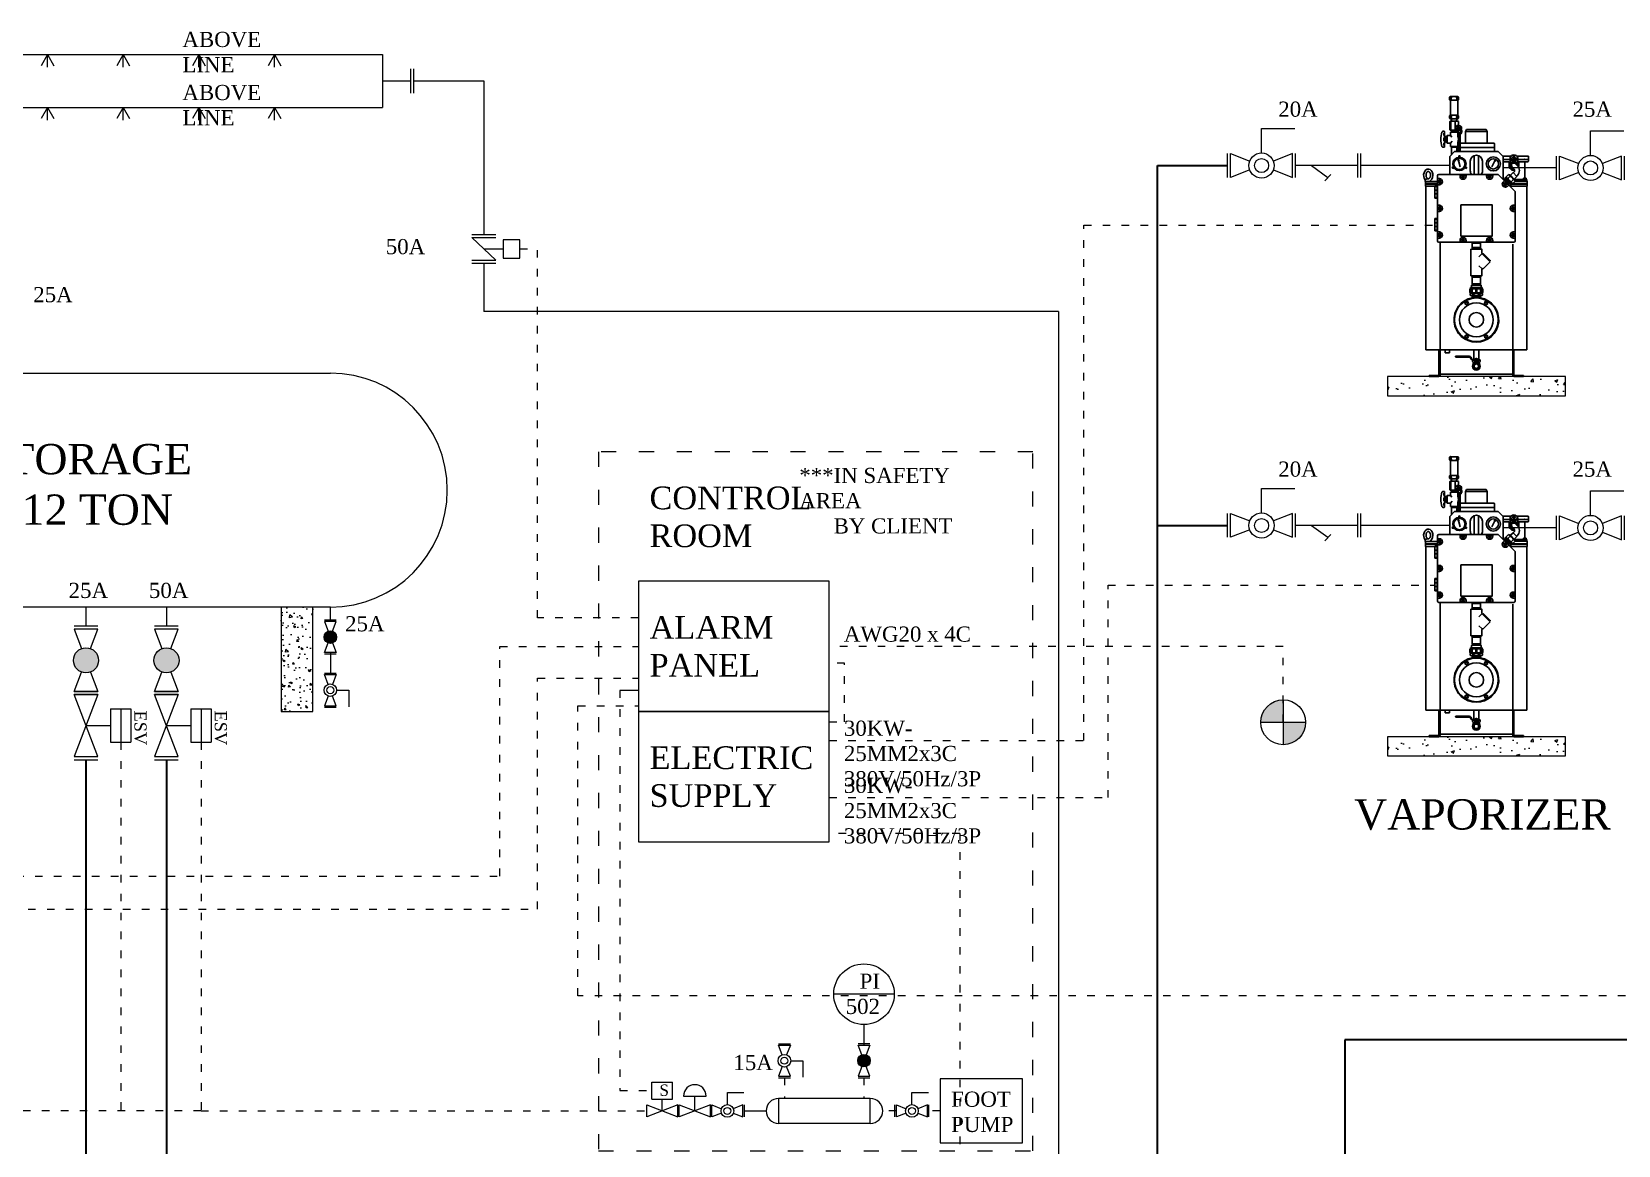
# Model space of a CAD drawing. Header units: inches. Extents: x 769 to 1086, y -873 to -669.
# Drawn here: x 846.1 to 971.7, y -757.1 to -668.9 of the extents above; entities that cross this region are included whole.
import ezdxf

# ---------------------------------------------------------------- set-up
doc = ezdxf.new("R2010")
doc.units = ezdxf.units.IN
doc.header["$MEASUREMENT"] = 0
for name, pattern in [('ACAD_ISO02W100', [15, 12, -3]), ('ACAD_ISO03W100', [30, 12, -18]), ('ACAD_ISO08W100', [36, 24, -3, 6, -3])]:
    doc.linetypes.add(name, pattern=pattern)
doc.layers.get('0').update_dxf_attribs({"lineweight": 5})
for name, color, linetype, lineweight in [('AIR', 4, 'ACAD_ISO08W100', 5), ('LIQUID LINE', 5, 'Continuous', 35), ('POWER', 6, 'ACAD_ISO02W100', 5), ('TEXT', 1, 'Continuous', 5), ('VALVE', 7, 'Continuous', 5), ('VAPOR LINE', 2, 'Continuous', 35)]:
    doc.layers.add(name, color=color, linetype=linetype, lineweight=lineweight)
doc.layers.add('VAN', color=7, linetype='Continuous')
doc.styles.get("Standard").update_dxf_attribs({"font": 'times.ttf'})

# ---------------------------------------------------------------- blocks, each defined once
blk = doc.blocks.new('GLOBLE')
h = blk.add_hatch(color=256)
h.dxf.hatch_style = 1
h.paths.add_polyline_path([(840.92, -548.05, 1), (842.58, -548.05, 1)])
for p, q in [((839.5, -548.83), (839.5, -547.26)), ((839.7, -548.83), (839.7, -547.26)), ((839.7, -547.26), (840.98, -547.75)), ((843.8, -547.26), (842.53, -547.75)), ((843.8, -548.83), (843.8, -547.26)), ((844, -548.83), (844, -547.26)), ((840.98, -548.34), (839.7, -548.83)), ((842.53, -548.34), (843.8, -548.83))]:
    blk.add_line(p, q)
blk.add_circle((841.75, -548.05), 0.83)
blk = doc.blocks.new('ESV')
for p, q in [((922.73, -504.32), (922.73, -502.96)), ((922.73, -502.96), (924.92, -502.96)), ((922.73, -503.64), (924.92, -503.64)), ((924.92, -504.32), (924.92, -502.96)), ((922.73, -504.32), (924.92, -504.32)), ((923.83, -505.93), (923.83, -504.32)), ((921.58, -506.72), (921.58, -505.14)), ((921.78, -506.72), (921.78, -505.14)), ((921.78, -505.14), (925.88, -506.72)), ((925.88, -505.14), (921.78, -506.72)), ((925.88, -506.72), (925.88, -505.14)), ((926.08, -506.72), (926.08, -505.14))]:
    blk.add_line(p, q)
at = {"insert": (922.84, -501.93), "char_height": 0.8, "attachment_point": 1}
blk.add_mtext_dynamic_manual_height_columns('ESV', width=0.6359, gutter_width=1, heights=[0], dxfattribs=at)
blk = doc.blocks.new('GAS ALARM')
h = blk.add_hatch(color=3)
h.paths.add_polyline_path([(844.78, -506.2), (846.25, -506.2), (846.25, -504.72, 0.414214)])
h.paths.add_polyline_path([(847.73, -506.2), (846.25, -506.2), (846.25, -507.67, 0.414214)])
for p, q in [((846.25, -504.72), (846.25, -507.67)), ((844.78, -506.2), (847.73, -506.2))]:
    blk.add_line(p, q)
blk.add_circle((846.25, -506.2), 1.48)
blk = doc.blocks.new('A$C088A48D7')
at = {"color": 2}
for p, q in [((742.1, 465.7), (742.1, 454.8)), ((775.9, 467.7), (745.4, 467.7)), ((748.6, 465.7), (748.6, 454.8)), ((772.6, 465.7), (772.6, 454.8)), ((779.1, 454.8), (779.1, 465.7)), ((745.1, 452.7), (745.1, 390.7)), ((745.1, 452.7), (776.1, 452.7)), ((745.4, 452.7), (748.4, 452.7)), ((772.8, 452.7), (775.9, 452.7)), ((776.1, 452.7), (776.1, 390.7)), ((742.1, 388.7), (742.1, 378.8)), ((744.6, 366.7), (742.8, 365.3)), ((742.8, 331.1), (742.8, 365.3)), ((742.8, 331.1), (744.6, 329.7)), ((776.6, 366.7), (744.6, 366.7)), ((776.6, 329.7), (744.6, 329.7)), ((745.1, 390.7), (776.1, 390.7)), ((745.4, 376.7), (775.9, 376.7)), ((747.6, 331.1), (747.6, 365.3)), ((748.6, 388.6), (748.6, 378.8)), ((750.3, 366.7), (750, 376.7)), ((750.3, 321.7), (750, 329.7)), ((751.4, 369.7), (750.2, 370.9)), ((751.4, 366.7), (751.4, 369.7)), ((765.4, 331.1), (765.4, 365.3)), ((769.8, 366.7), (769.9, 369.7)), ((769.9, 369.7), (771.1, 370.9)), ((771, 366.7), (771.3, 376.7)), ((771, 321.7), (771.2, 329.7)), ((771.9, 348.3), (777.6, 348.3)), ((771.9, 335.1), (776, 335.1)), ((772.6, 388.6), (772.6, 378.8)), ((775.3, 329.2), (774, 328.5)), ((774, 319.9), (774, 328.5)), ((791.3, 329.2), (775.3, 329.2)), ((776, 345.5), (778, 349.2)), ((776, 345.5), (778.3, 345.5)), ((776, 345.5), (776, 332.2)), ((776, 332.2), (790.5, 332.2)), ((776.6, 366.7), (778.5, 365.3)), ((776.8, 329.2), (776.8, 332.2)), ((778, 349.2), (781.6, 349.2)), ((778.5, 349.2), (778.5, 365.3)), ((778.6, 328.5), (778.6, 319.9)), ((779.1, 378.8), (779.1, 388.7)), ((781.3, 342.5), (781.3, 332.2)), ((787.9, 328.5), (787.9, 319.9)), ((788.6, 342.2), (788.6, 332.2)), ((789.8, 329.2), (789.8, 332.2)), ((790.5, 342.5), (790.5, 332.2)), ((791.3, 329.2), (792.5, 328.5)), ((792.5, 319.9), (792.5, 328.5)), ((812.5, 331.9), (807.5, 323.9)), ((812.5, 331.9), (892.5, 331.9)), ((892.5, 331.9), (897.5, 323.9)), ((715.1, 324.7), (719.6, 324.7)), ((715.1, 314.7), (720.6, 314.7)), ((715.1, 310.7), (720.6, 310.7)), ((715.1, 294.7), (720.6, 294.7)), ((715.1, 288.7), (720.6, 288.7)), ((715.1, 272.7), (720.6, 272.7)), ((715.1, 268.7), (720.6, 268.7)), ((720.6, 259.7), (720.6, 323.7)), ((720.6, 296.7), (725.6, 296.7)), ((720.6, 286.7), (725.6, 286.7)), ((725.6, 302.1), (725.6, 281.4)), ((730.6, 304.4), (727, 304.4)), ((727, 299.7), (730.6, 299.7)), ((727, 283.7), (730.6, 283.7)), ((727, 279), (730.6, 279)), ((730.6, 279), (730.6, 304.4)), ((731.6, 301.9), (730.6, 301.9)), ((730.6, 281.5), (731.6, 281.5)), ((731.6, 276.2), (731.6, 307.2)), ((731.6, 307.2), (745.1, 307.2)), ((731.6, 276.2), (745.1, 276.2)), ((745.1, 307.2), (745.1, 321.7)), ((745.1, 321.7), (745.1, 307.2)), ((745.1, 321.7), (774, 321.7)), ((745.1, 307.2), (751.9, 300.5)), ((752.9, 284), (745.1, 276.2)), ((745.1, 261.7), (745.1, 276.2)), ((751.4, 324.7), (750.2, 325.9)), ((771.1, 324.7), (750.2, 324.7)), ((751.4, 321.7), (751.4, 324.7)), ((769.8, 321.7), (769.9, 324.7)), ((769.9, 324.7), (771.1, 325.9)), ((776.1, 317.9), (776.1, 308.4)), ((776.1, 261.7), (776.1, 275)), ((789, 314.7), (777.5, 314.7)), ((778.6, 275.9), (777.6, 274.9)), ((778.6, 275.9), (777.6, 274.9)), ((777.6, 241.1), (777.6, 274.9)), ((778.6, 275.9), (780.3, 275.9)), ((780.3, 314.7), (780.3, 241.1)), ((786.3, 314.7), (786.3, 241.1)), ((786.3, 275.9), (926.4, 275.9)), ((807.5, 323.9), (897.5, 323.9)), ((807.5, 275.9), (807.5, 323.9)), ((897.5, 275.9), (897.5, 323.9)), ((926.4, 275.9), (927.4, 274.9)), ((927.4, 241.1), (927.4, 274.9)), ((715.1, 258.7), (719.6, 258.7)), ((742.5, 221.1), (762.5, 241.1)), ((742.5, 221.1), (742.5, 146.8)), ((745.1, 261.7), (776.1, 261.7)), ((749.8, 257.1), (749.8, 228.4)), ((750.3, 261.7), (750.2, 257.5)), ((750.2, 258.7), (771.1, 258.7)), ((942.5, 241.1), (762.5, 241.1)), ((771, 261.7), (771.1, 257.5)), ((771.5, 257.1), (771.5, 241.1)), ((785.8, 177.7), (777.2, 210)), ((777.2, 210), (777.4, 201.9)), ((777.2, 210), (781, 202.8)), ((777.6, 257.9), (780.3, 257.9)), ((786.3, 257.9), (927.4, 257.9)), ((806.5, 257.9), (793.5, 257.9)), ((827.5, 201.1), (827.5, 161.1)), ((843, 224.2), (843, 146.8)), ((862, 224.2), (862, 146.8)), ((877.5, 201.1), (877.5, 161.1)), ((916.7, 178.7), (931.8, 208.5)), ((931.8, 208.5), (926.6, 202.3)), ((931.8, 208.5), (929.9, 200.6)), ((942.5, 241.1), (962.5, 221.1)), ((995.1, 221.9), (962.5, 221.9)), ((962.5, 221.1), (962.5, 126.8)), ((991.5, 208.9), (962.5, 208.9)), ((962.5, 198.9), (985.5, 198.9)), ((987.5, 183.8), (987.5, 196.9)), ((1007.5, 203.5), (990.5, 193.7)), ((991.5, 214.5), (991.5, 194.2)), ((993.5, 217.4), (993.5, 214.5)), ((1004.6, 220.9), (1004.6, 215.9)), ((1024.5, 193.7), (1007.5, 203.5)), ((1010.4, 220.9), (1010.4, 215.9)), ((1066.5, 221.9), (1019.9, 221.9)), ((1021.5, 217.4), (1021.5, 214.5)), ((1023.5, 214.5), (1023.5, 194.2)), ((1067.5, 208.9), (1023.5, 208.9)), ((1027.5, 183.8), (1027.5, 196.9)), ((1065.5, 198.9), (1029.5, 198.9)), ((1052.5, 131.9), (1052.5, 197)), ((1067.5, 220.9), (1067.5, 200.9)), ((692.5, 141.8), (692.5, -128.2)), ((697.5, 146.8), (942.5, 146.8)), ((785, 139.3), (785, 144.8)), ((810, 139.3), (810, 144.8)), ((895, 139.3), (895, 144.8)), ((920, 139.3), (920, 144.8)), ((942.5, 146.8), (1012.5, 76.8)), ((968.9, 131), (970.3, 132.4)), ((969.7, 128), (968.9, 131)), ((973.3, 131.6), (970.3, 132.4)), ((973.3, 131.6), (997.3, 107.5)), ((974.7, 130.2), (977.5, 133)), ((975.3, 137.3), (984.5, 146.5)), ((976.1, 134.4), (975.3, 137.3)), ((976.1, 134.4), (1000.1, 110.4)), ((982.2, 130.4), (991.4, 139.6)), ((987.4, 145.7), (984.5, 146.5)), ((987.4, 145.7), (1011.4, 121.7)), ((990.5, 193.7), (990.5, 174)), ((990.5, 174), (1007.5, 164.2)), ((990.6, 142.5), (993.5, 143.3)), ((993.5, 143.3), (1004.4, 154.2)), ((993.5, 143.3), (1009, 127.8)), ((1000.5, 176.7), (1007.3, 169.9)), ((1004.4, 154.2), (1019.9, 138.7)), ((1007.3, 155.8), (1005.1, 153.5)), ((1009.9, 165.6), (1007.5, 164.2)), ((1009, 127.8), (1019.9, 138.7)), ((1014.6, 190.9), (1021.4, 184.1)), ((1021.5, 141.6), (1019.2, 139.4)), ((1024.5, 180.5), (1024.5, 193.7)), ((1048, 131.9), (1047.5, 131.4)), ((1047.5, 131.4), (1047.5, 125.9)), ((1047.5, 131.4), (1057.5, 131.4)), ((1057, 131.9), (1048, 131.9)), ((1057, 131.9), (1057.5, 131.4)), ((1057.5, 131.4), (1057.5, 125.9)), ((641.6, 117.9), (641.6, 124.9)), ((692.5, 117.9), (641.6, 117.9)), ((642.5, 97.9), (642.5, 117.9)), ((692.5, 108.9), (642.5, 108.9)), ((692.5, 106.9), (642.5, 106.9)), ((681.5, 97.9), (642.5, 97.9)), ((644.3, 97.9), (644.3, -577.6)), ((663.4, 117.9), (663.4, 120.5)), ((680.5, 96.8), (680.5, 51.8)), ((680.5, 96.8), (692.5, 96.8)), ((680.5, 81.8), (690.5, 81.8)), ((680.5, 66.8), (690.5, 66.8)), ((681.5, 96.8), (681.5, 99.8)), ((681.5, 99.8), (689.5, 99.8)), ((689.5, 96.8), (689.5, 99.8)), ((692.5, 97.9), (689.5, 97.9)), ((690.5, 96.8), (690.5, 51.8)), ((700, 129.3), (694.5, 129.3)), ((700, 104.3), (694.5, 104.3)), ((963.4, 125.9), (971.9, 125.9)), ((963.4, 115.3), (967.3, 119.2)), ((969.7, 128), (993.8, 104)), ((970.1, 119.1), (974.3, 123.5)), ((971, 118.3), (973.5, 121)), ((987.6, 106.9), (972.6, 121.9)), ((973.5, 121), (973.5, 122.7)), ((975.9, 124), (977.3, 125.4)), ((981, 97.6), (984.9, 101.5)), ((984, 105.2), (986.7, 107.8)), ((984.9, 104.4), (989.2, 108.5)), ((986.7, 107.8), (988.4, 107.8)), ((989.8, 110.2), (991.1, 111.5)), ((1062.5, 97.9), (991.4, 97.9)), ((993.8, 104), (996.7, 103.2)), ((995.9, 109), (998.7, 111.8)), ((1062.5, 108.9), (995.9, 108.9)), ((996.1, 116.5), (1005.3, 125.7)), ((996.7, 103.2), (998.1, 104.6)), ((996.7, 103.2), (998.1, 104.6)), ((997.3, 107.5), (998.1, 104.6)), ((1062.5, 106.9), (997.5, 106.9)), ((1000.1, 110.4), (1003.1, 109.6)), ((1003.1, 109.6), (1012.2, 118.7)), ((1003.1, 109.6), (1012.2, 118.7)), ((1008.3, 124.9), (1009, 127.8)), ((1008.5, 125.9), (1059.5, 125.9)), ((1011.4, 121.7), (1012.2, 118.7)), ((1062.5, 118.9), (1012.2, 118.9)), ((1012.5, 76.8), (1012.5, -128.2)), ((1060.5, 118.9), (1060.5, 124.9)), ((1060.7, 97.9), (1060.7, -577.6)), ((1062.5, 97.9), (1062.5, 118.9)), ((680.5, 51.8), (692.5, 51.8)), ((681.5, 48.8), (681.5, 51.8)), ((681.5, 48.8), (689.5, 48.8)), ((689.5, 48.8), (689.5, 51.8)), ((700, 19.3), (694.5, 19.3)), ((788.4, 19.8), (788.4, -106.2)), ((790.4, 21.8), (916.4, 21.8)), ((918.4, 19.8), (918.4, -106.2)), ((1005, 19.3), (1010.5, 19.3)), ((680.5, -83.2), (680.5, -38.2)), ((680.5, -38.2), (692.5, -38.2)), ((680.5, -53.2), (690.5, -53.2)), ((681.5, -35.2), (689.5, -35.2)), ((681.5, -35.2), (681.5, -38.2)), ((689.5, -35.2), (689.5, -38.2)), ((690.5, -83.2), (690.5, -38.2)), ((700, -5.7), (694.5, -5.7)), ((1005, -5.7), (1010.5, -5.7)), ((680.5, -68.2), (690.5, -68.2)), ((680.5, -83.2), (692.5, -83.2)), ((681.5, -83.2), (681.5, -86.2)), ((681.5, -86.2), (689.5, -86.2)), ((689.5, -83.2), (689.5, -86.2)), ((700, -90.7), (694.5, -90.7)), ((700, -115.7), (694.5, -115.7)), ((785, -125.7), (785, -131.2)), ((790.4, -108.2), (916.4, -108.2)), ((810, -125.7), (810, -131.2)), ((895, -125.7), (895, -131.2)), ((920, -125.7), (920, -131.2)), ((1005, -90.7), (1010.5, -90.7)), ((1005, -115.7), (1010.5, -115.7)), ((697.5, -133.2), (1007.5, -133.2)), ((702.5, -133.2), (702.5, -577.6)), ((829.5, -162.4), (829.5, -270.4)), ((830.5, -161.4), (874.5, -161.4)), ((837.2, -137.5), (835.5, -139.2)), ((835.5, -153.7), (835.5, -139.2)), ((837.2, -155.4), (835.5, -153.7)), ((835.9, -133.2), (835.7, -139)), ((836, -161.4), (835.7, -153.9)), ((869.2, -137.5), (835.8, -137.5)), ((835.8, -155.4), (869.2, -155.4)), ((837.4, -133.2), (837.2, -137.5)), ((837.4, -161.4), (837.2, -155.4)), ((875.2, -180.3), (862.9, -192.6)), ((867.6, -133.2), (867.8, -137.5)), ((867.6, -161.4), (867.8, -155.4)), ((867.8, -137.5), (869.5, -139.2)), ((867.8, -155.4), (869.5, -153.7)), ((869, -161.4), (869.3, -153.9)), ((869.1, -133.2), (869.3, -139)), ((869.5, -153.7), (869.5, -139.2)), ((875.5, -162.4), (875.5, -177.4)), ((909.5, -213.4), (877, -180.9)), ((881.2, -180.9), (879.1, -183)), ((909.5, -207.8), (882.6, -180.9)), ((1002.5, -140.5), (1002.5, -577.6)), ((863, -230), (874.7, -241.7)), ((875.5, -245.4), (875.5, -270.4)), ((909.5, -213.4), (882, -241)), ((909.5, -209.2), (907.4, -211.3)), ((827.1, -325.3), (826, -326)), ((826, -340.7), (826, -326)), ((877.9, -325.3), (827.1, -325.3)), ((828, -320.8), (828.5, -320.3)), ((828, -325.3), (828, -320.8)), ((876.5, -320.3), (828.5, -320.3)), ((830.5, -271.4), (874.5, -271.4)), ((832.5, -320.3), (832.5, -311.3)), ((832.8, -326), (832.8, -340.7)), ((835.5, -326), (832.8, -326)), ((871.5, -310.3), (833.5, -310.3)), ((837.2, -277.4), (835.5, -279.2)), ((835.5, -302.6), (835.5, -279.2)), ((837.2, -304.3), (835.5, -302.6)), ((835.5, -326), (835.5, -340.7)), ((836, -271.4), (835.7, -278.9)), ((836, -310.3), (835.7, -302.8)), ((835.8, -277.4), (869.2, -277.4)), ((835.8, -304.3), (869.2, -304.3)), ((837.4, -271.4), (837.2, -277.4)), ((837.4, -310.3), (837.2, -304.3)), ((850.6, -326), (850.6, -340.7)), ((850.6, -326), (854.4, -326)), ((854.4, -326), (854.4, -340.7)), ((867.6, -271.4), (867.8, -277.4)), ((867.6, -310.3), (867.8, -304.3)), ((867.8, -277.4), (869.5, -279.2)), ((867.8, -304.3), (869.5, -302.6)), ((869, -271.4), (869.3, -278.9)), ((869, -310.3), (869.3, -302.8)), ((869.5, -302.6), (869.5, -279.2)), ((869.5, -326), (869.5, -340.7)), ((869.5, -326), (872.2, -326)), ((872.2, -326), (872.2, -340.7)), ((872.5, -320.3), (872.5, -311.3)), ((877, -320.8), (876.5, -320.3)), ((877, -325.3), (877, -320.8)), ((877.9, -325.3), (879, -326)), ((879, -340.7), (879, -326)), ((827.1, -341.3), (826, -340.7)), ((877.9, -341.3), (827.1, -341.3)), ((829.5, -343.3), (827.5, -344.5)), ((827.5, -344.5), (827.5, -351.2)), ((829.5, -352.3), (827.5, -351.2)), ((875.5, -343.3), (829.5, -343.3)), ((875.5, -352.3), (829.5, -352.3)), ((831.5, -343.3), (831.5, -341.3)), ((835.5, -340.7), (832.8, -340.7)), ((835.5, -352.3), (835.5, -358.1)), ((837.2, -359.8), (835.5, -358.1)), ((835.9, -364.6), (835.6, -358.2)), ((835.7, -359.8), (869.3, -359.8)), ((837.4, -364.4), (837.2, -359.8)), ((837.5, -344.5), (837.5, -351.2)), ((842.7, -344.5), (837.5, -344.5)), ((842.7, -351.2), (837.5, -351.2)), ((842.7, -344.5), (842.7, -351.2)), ((850.6, -340.7), (854.4, -340.7)), ((862.3, -344.5), (862.3, -351.2)), ((867.5, -344.5), (862.3, -344.5)), ((867.5, -351.2), (862.3, -351.2)), ((867.5, -344.5), (867.5, -351.2)), ((867.6, -364.4), (867.9, -359.8)), ((867.9, -359.8), (869.5, -358.1)), ((869.1, -364.6), (869.4, -358.2)), ((869.5, -340.7), (872.2, -340.7)), ((869.5, -352.3), (869.5, -358.1)), ((873.5, -343.3), (873.5, -341.3)), ((875.5, -343.3), (877.5, -344.5)), ((875.5, -352.3), (877.5, -351.2)), ((877.5, -344.5), (877.5, -351.2)), ((877.9, -341.3), (879, -340.7)), ((644.3, -577.6), (1060.7, -577.6)), ((698, -681.1), (698, -577.6)), ((702.5, -681.1), (702.5, -577.6)), ((723.9, -589.5), (723.9, -577.6)), ((741.2, -589.5), (741.2, -577.6)), ((841.7, -577.6), (841.7, -615.3)), ((863.4, -577.6), (863.4, -615.3)), ((1002.5, -681.1), (1002.5, -577.6)), ((1002.5, -681.1), (1002.5, -586.5)), ((1007, -681.1), (1007, -577.6)), ((741.2, -589.5), (723.9, -589.5)), ((822.9, -603.2), (768.1, -603.2)), ((823.4, -606.6), (768.1, -606.6)), ((827, -608.7), (831.9, -617.2)), ((830.2, -607.5), (835.3, -616.3)), ((837, -617.6), (847.4, -617.6)), ((837, -617.6), (837, -617.9)), ((837, -620.8), (837, -624.6)), ((837.6, -626), (839.4, -627.8)), ((863.5, -621), (838.5, -621)), ((863.5, -618.4), (839, -618.4)), ((840, -634.6), (840, -629.2)), ((842.9, -616.5), (841.7, -615.3)), ((842, -615.6), (863, -615.6)), ((842, -617.6), (842, -615.6)), ((842.9, -616.5), (862.2, -616.5)), ((842.9, -617.6), (842.9, -616.5)), ((845.8, -621.8), (845.8, -628.8)), ((859.3, -621.8), (845.8, -621.8)), ((846.6, -621), (846.6, -621.8)), ((847.4, -617.2), (847.4, -618.4)), ((857.7, -617.2), (847.4, -617.2)), ((847.4, -618.4), (857.7, -618.4)), ((847.7, -614.2), (847.7, -617.2)), ((847.7, -617.2), (857.4, -617.2)), ((848.8, -613.8), (856.2, -613.8)), ((850.5, -613), (850, -613.5)), ((850, -613.5), (850, -613.8)), ((855, -613.5), (850, -613.5)), ((850, -614.2), (850, -617.2)), ((850.5, -613.8), (850.5, -613)), ((854.5, -613), (850.5, -613)), ((852.5, -617.2), (851.8, -618.4)), ((852.5, -618.4), (853.2, -617.2)), ((855, -613.5), (854.5, -613)), ((854.5, -613.8), (854.5, -613)), ((855, -613.8), (855, -613.5)), ((855, -614.2), (855, -617.2)), ((857.4, -617.2), (857.4, -614.2)), ((857.7, -618.4), (857.7, -617.2)), ((857.7, -617.6), (868, -617.6)), ((858.4, -621), (858.4, -621.8)), ((859.3, -621.8), (859.3, -628.8)), ((862.1, -617.6), (862.2, -616.5)), ((862.2, -616.5), (863.4, -615.3)), ((863, -617.6), (863, -615.6)), ((863.5, -618.4), (863.5, -621)), ((865, -634.6), (865, -629.2)), ((867.4, -626), (865.6, -627.8)), ((868, -617.6), (868, -624.6)), ((657.5, -687.6), (657.5, -683.1)), ((657.5, -683.1), (696, -683.1)), ((696, -687.6), (657.5, -687.6)), ((702.5, -677.6), (1002.5, -677.6)), ((1047.5, -683.1), (1009, -683.1)), ((1047.5, -687.6), (1009, -687.6)), ((1047.5, -687.6), (1047.5, -683.1))]:
    blk.add_line(p, q, dxfattribs=at)
for points in [[(1004.6, 220.9), (1001.7, 217.4), (1004.6, 213.8), (1010.4, 213.8), (1013.3, 217.4), (1010.4, 220.9)], [(797.5, 143.1), (794.2, 141.2), (794.2, 137.4), (797.5, 135.4), (800.8, 137.4), (800.8, 141.2)], [(907.5, 143.1), (904.2, 141.2), (904.2, 137.4), (907.5, 135.4), (910.8, 137.4), (910.8, 141.2)], [(700, 120.6), (696.7, 118.7), (696.7, 114.9), (700, 112.9), (703.3, 114.9), (703.3, 118.7)], [(969.5, 109.2), (973.2, 110.2), (975.9, 107.5), (974.9, 103.8), (971.2, 102.8), (968.5, 105.5)], [(700, 10.6), (696.7, 8.7), (696.7, 4.9), (700, 2.9), (703.3, 4.9), (703.3, 8.7)], [(1005, 10.6), (1008.3, 8.7), (1008.3, 4.9), (1005, 2.9), (1001.7, 4.9), (1001.7, 8.7)], [(700, -99.4), (696.7, -101.3), (696.7, -105.1), (700, -107.1), (703.3, -105.1), (703.3, -101.3)], [(797.5, -129.6), (794.2, -127.6), (794.2, -123.8), (797.5, -121.9), (800.8, -123.8), (800.8, -127.6)], [(907.5, -129.6), (904.2, -127.6), (904.2, -123.8), (907.5, -121.9), (910.8, -123.8), (910.8, -127.6)], [(1005, -99.4), (1008.3, -101.3), (1008.3, -105.1), (1005, -107.1), (1001.7, -105.1), (1001.7, -101.3)]]:
    blk.add_lwpolyline(points, close=True, dxfattribs=at)
blk.add_lwpolyline([(1011.2, 214.9), (1010.4, 215.9), (1004.6, 215.9), (1003.8, 214.9)], dxfattribs=at)
blk.add_lwpolyline([(846.3, -629.6), (837.5, -638.4), (837.5, -650.8), (846.3, -659.6), (858.7, -659.6), (867.5, -650.8), (867.5, -638.4), (858.7, -629.6)], close=True)
for centre, radius in [((782.5, 190.1), 27.5), ((782.5, 190.1), 23.5), ((782.5, 221.1), 2.75), ((922.5, 190.1), 29), ((922.5, 190.1), 21), ((755.7, 174.6), 2.75), ((797.5, 139.3), 6.4), ((809.4, 174.6), 2.75), ((907.5, 139.3), 6.4), ((700, 116.8), 6.4), ((972.2, 106.5), 6.4), ((700, 6.8), 6.4), ((1005, 6.8), 6.4), ((700, -103.2), 6.4), ((797.5, -125.7), 6.4), ((907.5, -125.7), 6.4), ((1005, -103.2), 6.4), ((852.5, -453.1), 90), ((852.5, -453.1), 70), ((812.5, -383.8), 7), ((812.5, -383.8), 4.5), ((892.5, -383.8), 7), ((892.5, -383.8), 4.5), ((852.5, -453.1), 30), ((812.5, -522.4), 7), ((812.5, -522.4), 4.5), ((892.5, -522.4), 7), ((892.5, -522.4), 4.5), ((852.5, -644.6), 9.3)]:
    blk.add_circle(centre, radius, dxfattribs=at)
for radius in [16, 15]:
    blk.add_circle((852.5, -644.6), radius)
for centre, radius, start, end in [((745.4, 464.1), 3.59, 25.2915, 154.7085), ((760.6, 431.7), 36, 70.52878, 109.47122), ((775.9, 464.1), 3.59, 25.2915, 154.7085), ((745.4, 456.3), 3.59, 205.2915, 334.7085), ((760.6, 488.7), 36, 250.52878, 289.47122), ((775.9, 456.3), 3.59, 205.2915, 334.7085), ((745.4, 387.1), 3.59, 25.16002, 154.7085), ((745.4, 380.3), 3.59, 205.2915, 334.83998), ((744.6, 362.8), 3.87, 39.09932, 88.99364), ((744.6, 333.6), 3.87, 271.00636, 320.90068), ((756.5, 338.1), 28.6, 71.80182, 108.19818), ((756.5, 358.3), 28.6, 251.80182, 288.19818), ((760.6, 354.7), 36, 70.52878, 109.47122), ((760.6, 412.7), 36, 250.52878, 289.47122), ((776.6, 322.3), 44.4, 89.95026, 104.56903), ((776.6, 374.2), 44.4, 255.43097, 270.04974), ((775.9, 387.1), 3.59, 25.2915, 154.83998), ((775.9, 380.3), 3.59, 205.16002, 334.7085), ((775.3, 320.9), 8.36, 66.13507, 90), ((778.3, 342.5), 3, 0, 90), ((783.3, 313.9), 15.3, 72.41205, 107.58795), ((781.6, 342.2), 7, 0, 90), ((787.5, 342.5), 3, 0, 84.9363), ((791.3, 320.9), 8.36, 90, 113.86493), ((800.2, 291.7), 94.6, 161.78109, 198.21891), ((715.1, 319.7), 5, 90, 161.78109), ((715.1, 263.7), 5, 198.21891, 270), ((719.6, 323.7), 1, 0, 90), ((728.3, 302.1), 2.7, 119.42349, 240.57651), ((749.6, 291.7), 24, 160.52878, 199.47122), ((728.3, 281.4), 2.7, 119.42349, 240.57651), ((771.1, 314.7), 6, 4.41173, 60.35289), ((775.3, 327.8), 8.56, 268.09108, 292.95108), ((791.1, 308.4), 15, 180, 195.57788), ((791.1, 275), 15, 164.42212, 180), ((731.1, 291.7), 47.3, 344.42212, 15.57788), ((777.5, 315.2), 0.5, 184.41173, 270), ((783.3, 335.3), 16.1, 253.30852, 286.69148), ((791.2, 327.8), 8.56, 247.04892, 271.90892), ((789, 315.2), 0.5, 270, 355.58827), ((795.5, 314.7), 6, 119.64711, 175.58827), ((719.6, 259.7), 1, 270, 0), ((852.5, 201.1), 25, 0, 180), ((985.5, 196.9), 2, 0, 90), ((1007.5, 183.8), 17, 349.92709, 276.34842), ((1029.5, 196.9), 2, 90, 180), ((1054.5, 196.9), 2, 90, 178.69048), ((1065.5, 200.9), 2, 270, 0), ((1066.5, 220.9), 1, 0, 90), ((697.5, 141.8), 5, 90, 180), ((694.5, 131.3), 2, 180, 270), ((783, 144.8), 2, 0, 90), ((797.5, 139.3), 12.5, 180, 0), ((812, 144.8), 2, 90, 180), ((852.5, 161.1), 25, 180, 214.97503), ((852.5, 161.1), 25, 325.02497, 0), ((893, 144.8), 2, 0, 90), ((907.5, 139.3), 12.5, 180, 0), ((922, 144.8), 2, 90, 180), ((960.7, 119), 17.8, 21.13507, 45), ((988.6, 147), 17.8, 225, 248.86493), ((974.8, 133.2), 17.8, 21.13507, 45), ((1007.5, 183.8), 20, 180, 277.74067), ((976.5, 110.7), 32.5, 27.41205, 62.58795), ((1007.5, 183.8), 12.5, 8.29674, 262.03653), ((1007.5, 183.8), 10, 45.16663, 225.16663), ((1000.3, 162.8), 10, 315, 45.16663), ((1000.3, 162.8), 30, 315, 45.16663), ((1007.5, 183.8), 20, 341.40158, 0), ((666.4, 120.6), 3, 123.61237, 180), ((694.5, 102.3), 2, 90, 180), ((700, 116.8), 12.5, 270, 90), ((972.2, 106.5), 12.5, 135, 315), ((965.8, 120.6), 2, 315, 45), ((982.3, 140.6), 17.8, 225, 248.86493), ((1004.7, 139), 32.5, 207.41205, 242.58795), ((962.3, 96.6), 32.5, 27.41205, 62.58795), ((1011.1, 145.4), 32.5, 207.41205, 242.58795), ((986.3, 100.1), 2, 45, 135), ((1006.3, 116.6), 17.8, 201.13507, 225), ((984.7, 95), 17.8, 45, 68.86493), ((1012.7, 122.9), 17.8, 201.13507, 225), ((998.9, 109.1), 17.8, 45, 68.86493), ((1059.5, 124.9), 1, 0, 90), ((694.5, 21.3), 2, 180, 270), ((700, 6.8), 12.5, 270, 90), ((790.4, 19.8), 2, 90, 180), ((916.4, 19.8), 2, 0, 90), ((1005, 6.8), 12.5, 90, 270), ((1010.5, 21.3), 2, 270, 0), ((694.5, -7.7), 2, 90, 180), ((1010.5, -7.7), 2, 0, 90), ((694.5, -88.7), 2, 180, 270), ((694.5, -117.7), 2, 90, 180), ((697.5, -128.2), 5, 180, 270), ((700, -103.2), 12.5, 270, 90), ((797.5, -125.7), 12.5, 0, 180), ((790.4, -106.2), 2, 180, 270), ((907.5, -125.7), 12.5, 0, 180), ((916.4, -106.2), 2, 270, 0), ((1005, -103.2), 12.5, 90, 270), ((1007.5, -128.2), 5, 270, 0), ((1010.5, -88.7), 2, 270, 0), ((1010.5, -117.7), 2, 0, 90), ((783, -131.2), 2, 270, 0), ((812, -131.2), 2, 180, 270), ((830.5, -162.4), 1, 90, 180), ((874.5, -162.4), 1, 0, 90), ((880.5, -177.4), 5, 180, 225), ((881.9, -181.6), 1, 45, 135), ((893, -131.2), 2, 270, 0), ((922, -131.2), 2, 180, 270), ((878.5, -245.4), 3, 90.50899, 180), ((878.4, -237.4), 5, 270.50899, 315), ((908.8, -208.5), 1, 315, 45), ((827.1, -351), 25.7, 77.26226, 90.01352), ((830.5, -270.4), 1, 180, 270), ((833.5, -311.3), 1, 90, 180), ((843, -371), 45.6, 80.44895, 99.55105), ((862, -371), 45.6, 80.44895, 99.55105), ((871.5, -311.3), 1, 0, 90), ((877.9, -351), 25.7, 89.98648, 102.73774), ((874.5, -270.4), 1, 270, 0), ((852.5, -453.1), 92.5, 100.37033, 79.62967), ((827.1, -315.6), 25.7, 269.98648, 282.73774), ((829.5, -371.5), 28.2, 73.53378, 90), ((829.5, -324.2), 28.2, 270, 286.46622), ((843, -295.7), 45.6, 260.44895, 279.55105), ((852.5, -385.5), 42.1, 76.55726, 103.44274), ((852.5, -310.2), 42.1, 256.55726, 283.44274), ((852.5, -310.2), 42.1, 256.55726, 283.44274), ((862, -295.7), 45.6, 260.44895, 279.55105), ((875.5, -371.5), 28.2, 90, 106.46622), ((875.5, -324.2), 28.2, 253.53378, 270), ((877.9, -315.6), 25.7, 257.26226, 270.01352), ((768.1, -604.9), 1.69, 90, 270), ((822.9, -611.7), 8.44, 30, 90), ((823.4, -610.8), 4.22, 30, 90), ((838.5, -613.4), 7.59, 210, 270), ((839, -614.2), 4.22, 210, 270), ((839, -624.6), 2, 180, 225), ((838, -629.2), 2, 0, 45), ((852.5, -644.6), 10.5, 258.39134, 192.54491), ((843.8, -628.8), 2, 299.03007, 0), ((848.8, -615.6), 1.77, 48.95415, 131.04585), ((852.5, -621.4), 7.59, 70.52878, 109.47122), ((856.2, -615.6), 1.77, 48.95415, 131.04585), ((861.3, -628.8), 2, 180, 240.96993), ((867, -629.2), 2, 135, 180), ((866, -624.6), 2, 315, 0), ((696, -681.1), 6.5, 270, 0), ((696, -681.1), 2, 270, 0), ((1009, -681.1), 6.5, 180, 270), ((1009, -681.1), 2, 180, 270)]:
    blk.add_arc(centre, radius, start, end, dxfattribs=at)
for centre, major_axis, ratio, start_param, end_param in [((771.9, 341.7), (0, -6.58), 0.693673, 3.141593, 6.283185), ((1007.5, 214.5), (-16, 0), 0.711631, -0.642424, 3.784017), ((1007.5, 214.5), (14, 0), 0.7071, 3.141593, 6.283185), ((654.1, 143.9), (0, 25), 0.765685, 3.696565, 8.71336), ((654.1, 124.9), (12.5, 0), 0.320525, 1.570796, 3.141593)]:
    blk.add_ellipse(centre, major_axis=major_axis, ratio=ratio, start_param=start_param, end_param=end_param, dxfattribs=at)
blk.add_ellipse((1007.5, 217.4), major_axis=(-14, 0), ratio=0.7071, dxfattribs=at)
blk.add_open_spline([(654.1, 128.9), (654.5, 128.9), (654.9, 129), (655.7, 129.1), (656.1, 129.3), (656.9, 129.7), (657.4, 130), (658.4, 130.8), (658.8, 131.3), (659.8, 132.4), (660.3, 133), (661.1, 134.5), (661.5, 135.3), (662.4, 137.5), (662.8, 138.9), (663.2, 141.9), (663.3, 143.4), (663.2, 146.5), (662.9, 148), (662.2, 150.9), (661.7, 152.2), (660.5, 154.5), (659.8, 155.4), (658.6, 156.9), (658, 157.4), (656.8, 158.2), (656.3, 158.4), (655.3, 158.8), (654.8, 158.9), (653.9, 158.9), (653.5, 158.9), (652.5, 158.7), (652, 158.5), (650.9, 157.9), (650.4, 157.5), (649.2, 156.3), (648.6, 155.7), (647.5, 154), (647, 153.1), (646.1, 151), (645.7, 149.8), (645.2, 147.4), (645.1, 146.1), (645, 143.5), (645, 142.3), (645.3, 139.7), (645.6, 138.5), (646.3, 136.2), (646.8, 135.2), (647.8, 133.3), (648.4, 132.5), (649.5, 131.1), (650.1, 130.6), (651.3, 129.8), (651.8, 129.5), (652.8, 129.1), (653.3, 129), (653.9, 128.9), (654, 128.9), (654.1, 128.9)], degree=3, knots=[0, 0, 0, 0, 0.183427, 0.183427, 0.366854, 0.366854, 0.550281, 0.550281, 0.733707, 0.733707, 0.917134, 0.917134, 1.100561, 1.100561, 1.366591, 1.366591, 1.632621, 1.632621, 1.89865, 1.89865, 2.16468, 2.16468, 2.43071, 2.43071, 2.653553, 2.653553, 2.876397, 2.876397, 3.09924, 3.09924, 3.322084, 3.322084, 3.544927, 3.544927, 3.767771, 3.767771, 3.990614, 3.990614, 4.213458, 4.213458, 4.436301, 4.436301, 4.659145, 4.659145, 4.881988, 4.881988, 5.104831, 5.104831, 5.327675, 5.327675, 5.550518, 5.550518, 5.773362, 5.773362, 5.996205, 5.996205, 6.219049, 6.219049, 6.283185, 6.283185, 6.283185, 6.283185], dxfattribs=at)
for p in [(745.4, 467.7), (1052.5, 208.9)]:
    blk.add_point(p, dxfattribs=at)
blk = doc.blocks.new('STRAINER')
for p, q in [((825.68, -548.83), (825.68, -547.26)), ((825.88, -548.83), (825.88, -547.26)), ((829.99, -548.83), (829.99, -547.26)), ((830.19, -548.83), (830.19, -547.26)), ((829.99, -548.05), (825.88, -548.05)), ((826.92, -548.05), (828.01, -548.83)), ((827.8, -549.06), (828.2, -548.64))]:
    blk.add_line(p, q)
blk = doc.blocks.new('BALL VV')
for p, q in [((151.6, 155.26), (151.6, 156.87)), ((151.6, 156.87), (153.79, 156.87)), ((149.35, 153.64), (149.35, 155.21)), ((149.55, 153.64), (149.55, 155.21)), ((149.55, 155.21), (150.83, 154.72)), ((153.65, 155.21), (152.38, 154.72)), ((153.65, 153.64), (153.65, 155.21)), ((153.85, 153.64), (153.85, 155.21)), ((150.83, 154.13), (149.55, 153.64)), ((152.38, 154.13), (153.65, 153.64))]:
    blk.add_line(p, q)
for radius in [0.83, 0.464]:
    blk.add_circle((151.6, 154.42), radius)
blk = doc.blocks.new('REGULATOR')
for p, q in [((157.47, 153.64), (157.47, 155.21)), ((157.47, 155.21), (161.58, 153.64)), ((161.58, 155.21), (157.47, 153.64)), ((158.02, 156.39), (161.03, 156.39)), ((159.52, 154.42), (159.52, 156.39)), ((161.58, 153.64), (161.58, 155.21))]:
    blk.add_line(p, q)
blk.add_arc((159.52, 156.39), 1.5, 0, 180)
blk = doc.blocks.new('SOLENOID VV')
for p, q in [((178.75, 155.98), (178.75, 158.24)), ((178.75, 158.24), (181.47, 158.24)), ((181.47, 155.98), (181.47, 158.24)), ((178.06, 153.64), (178.06, 155.21)), ((178.06, 155.21), (182.16, 153.64)), ((182.16, 155.21), (178.06, 153.64)), ((178.75, 155.98), (181.47, 155.98)), ((180.11, 154.42), (180.11, 155.98)), ((182.16, 153.64), (182.16, 155.21))]:
    blk.add_line(p, q)
at = {"insert": (179.74, 157.91), "char_height": 1.5, "attachment_point": 1}
blk.add_mtext_dynamic_manual_height_columns('S', width=1.0129, gutter_width=1, heights=[0], dxfattribs=at)

msp = doc.modelspace()

# ---------------------------------------------------------------- hatches: boundary and pattern name
h = msp.add_hatch()
h.set_pattern_fill('AR-CONC', color=256, scale=0.359674, style=0)
h.set_pattern_definition([(50, (-120.9155, -53.3044), (2.579795, -0.225703), [0.269755, -2.9673067]), (355, (-120.9155, -53.3044), (-0.499052, 2.705436), [0.215804, -2.3738454]), (100.4514, (-120.7005, -53.3232), (2.080745, 2.4797316), [0.2292566, -2.5218226]), (46.1842, (-120.9155, -52.585), (3.838584, -0.595328), [0.404633, -4.45096]), (96.6356, (-120.5956, -52.6347), (3.361734, 3.503644), [0.343885, -3.782733]), (351.1842, (-120.9155, -52.585), (3.361732, 3.503647), [0.323706, -3.560768]), (21, (-120.5558, -52.765), (2.1469167, -1.4481136), [0.269755, -2.9673067]), (326, (-120.5558, -52.765), (0.875141, 2.608173), [0.215804, -2.3738454]), (71.4514, (-120.377, -52.8856), (3.0220585, 1.160057), [0.2292566, -2.5218226]), (37.5, (-120.9155, -53.3044), (0.0437358, 1.1973311), [0, -2.3450715, 0, -2.4098127, 0, -2.3828372]), (7.5, (-120.9155, -53.3044), (0.9461915, 1.4185946), [0, -1.3739529, 0, -2.2911204, 0, -0.9081757]), (327.5, (-121.7176, -53.3044), (1.92001805, -0.0811239), [0, -0.8991838, 0, -2.8054536, 0, -3.7226211]), (317.5, (-122.0772, -53.3044), (2.0975663, 0.3600511), [0, -1.168939, 0, -1.863109, 0, -2.6436005])])
h.paths.add_polyline_path([(967.52, -697.75), (967.52, -696.23), (953.43, -696.23), (953.43, -697.75)])
h = msp.add_hatch()
h.set_pattern_fill('AR-CONC', color=256, scale=0.239782, style=0)
h.set_pattern_definition([(130, (1894.503, -110.9276), (-1.7198634, -0.1504685), [0.1798368, -1.9782045]), (185, (1894.503, -110.9276), (0.3327012, 1.803624), [0.1438694, -1.5825636]), (79.5486, (1894.3596, -110.9401), (-1.3871634, 1.6531544), [0.1528377, -1.681215]), (133.8158, (1894.503, -110.448), (-2.5590558, -0.3968854), [0.269755, -2.9673067]), (83.3644, (1894.2897, -110.481), (-2.2411563, 2.335763), [0.2292566, -2.521822]), (188.8158, (1894.503, -110.448), (-2.2411545, 2.3357646), [0.215804, -2.3738454]), (159, (1894.2632, -110.5679), (-1.4312778, -0.965409), [0.1798368, -1.9782045]), (214, (1894.2632, -110.5679), (-0.5834272, 1.738782), [0.1438694, -1.5825636]), (108.5486, (1894.1439, -110.6483), (-2.0147056, 0.7733712), [0.1528377, -1.681215]), (142.5, (1894.50293, -110.92755), (-0.0291572, 0.79822074), [0, -1.563381, 0, -1.6065418, 0, -1.5885581]), (172.5, (1894.5029, -110.92755), (-0.63079434, 0.9457297), [0, -0.9159686, 0, -1.5274136, 0, -0.60545046]), (212.5, (1895.03765, -110.92755), (-1.28001203, -0.0540826), [0, -0.5994559, 0, -1.8703024, 0, -2.4817474]), (222.5, (1895.2774, -110.9276), (-1.3983776, 0.2400341), [0, -0.7792927, 0, -1.2420726, 0, -1.7624003])])
h.paths.add_polyline_path([(865.84, -722.74), (868.36, -722.74), (868.36, -714.47), (865.84, -714.47)])
h = msp.add_hatch()
h.set_pattern_fill('AR-CONC', color=256, scale=0.359674, style=0)
h.set_pattern_definition([(50, (-120.9155, -81.7966), (2.579795, -0.225703), [0.269755, -2.9673067]), (355, (-120.9155, -81.7966), (-0.499052, 2.705436), [0.215804, -2.3738454]), (100.4514, (-120.7005, -81.8155), (2.080745, 2.4797316), [0.2292566, -2.5218226]), (46.1842, (-120.9155, -81.0773), (3.838584, -0.595328), [0.404633, -4.45096]), (96.6356, (-120.5956, -81.127), (3.361734, 3.503644), [0.343885, -3.782733]), (351.1842, (-120.9155, -81.0773), (3.361732, 3.503647), [0.323706, -3.560768]), (21, (-120.5558, -81.2571), (2.1469167, -1.4481136), [0.269755, -2.9673067]), (326, (-120.5558, -81.2571), (0.875141, 2.608173), [0.215804, -2.3738454]), (71.4514, (-120.377, -81.3778), (3.0220585, 1.160057), [0.2292566, -2.5218226]), (37.5, (-120.9155, -81.79665), (0.0437358, 1.1973311), [0, -2.3450715, 0, -2.4098127, 0, -2.3828372]), (7.5, (-120.9155, -81.7966), (0.9461915, 1.4185946), [0, -1.3739529, 0, -2.2911204, 0, -0.9081757]), (327.5, (-121.7176, -81.7966), (1.92001805, -0.0811239), [0, -0.8991838, 0, -2.8054536, 0, -3.7226211]), (317.5, (-122.0772, -81.7966), (2.0975663, 0.3600511), [0, -1.168939, 0, -1.863109, 0, -2.6436005])])
h.paths.add_polyline_path([(967.52, -726.25), (967.52, -724.73), (953.43, -724.73), (953.43, -726.25)])

# ---------------------------------------------------------------- linework, layer by layer
at = {"color": 3}
for p, q in [((819.71, -670.73), (871.56, -670.73)), ((847.34, -670.73), (846.84, -671.62)), ((847.34, -671.74), (847.34, -670.73)), ((847.34, -670.73), (847.84, -671.62)), ((853.34, -670.73), (852.84, -671.62)), ((853.34, -671.74), (853.34, -670.73)), ((853.34, -670.73), (853.83, -671.62)), ((859.33, -670.73), (858.83, -671.62)), ((859.33, -671.74), (859.33, -670.73)), ((859.33, -670.73), (859.83, -671.62)), ((865.33, -670.73), (864.83, -671.62)), ((865.33, -671.74), (865.33, -670.73)), ((865.33, -670.73), (865.82, -671.62)), ((871.56, -670.73), (873.86, -670.73)), ((873.86, -670.73), (873.86, -674.93)), ((873.86, -672.83), (876.12, -672.83)), ((876.36, -672.83), (881.9, -672.83)), ((881.9, -672.83), (881.9, -684.99)), ((819.71, -674.93), (871.56, -674.93)), ((847.34, -674.93), (846.84, -675.81)), ((847.34, -675.94), (847.34, -674.93)), ((847.34, -674.93), (847.84, -675.81)), ((853.34, -674.93), (852.84, -675.81)), ((853.34, -675.94), (853.34, -674.93)), ((853.34, -674.93), (853.83, -675.81)), ((859.33, -674.93), (858.83, -675.81)), ((859.33, -675.94), (859.33, -674.93)), ((859.33, -674.93), (859.83, -675.81)), ((865.33, -674.93), (864.83, -675.81)), ((865.33, -675.94), (865.33, -674.93)), ((865.33, -674.93), (865.82, -675.81)), ((871.56, -674.93), (873.86, -674.93)), ((881.9, -687.26), (881.9, -691.08)), ((927.39, -691.08), (881.9, -691.08)), ((927.39, -691.08), (927.39, -801.72))]:
    msp.add_line(p, q, dxfattribs=at)
for p, q in [((876.12, -673.78), (876.12, -671.88)), ((876.36, -673.78), (876.36, -671.88)), ((958.37, -679.51), (951.32, -679.51)), ((966.82, -679.71), (962.59, -679.71)), ((880.95, -684.99), (882.85, -684.99)), ((880.95, -685.23), (882.85, -685.23)), ((882.85, -687.02), (880.95, -685.23)), ((883.42, -685.39), (883.42, -686.86)), ((880.95, -687.02), (882.85, -687.02)), ((881.9, -686.12), (883.42, -686.12)), ((880.95, -687.26), (882.85, -687.26)), ((958.37, -708.01), (951.32, -708.01)), ((966.82, -708.2), (962.59, -708.2)), ((850.39, -714.47), (850.39, -715.99)), ((856.76, -714.47), (856.76, -715.99)), ((869.74, -715.49), (869.74, -714.47)), ((869.74, -718.07), (869.74, -719.7)), ((894.14, -721.06), (892.66, -721.06)), ((914.39, -745.11), (909.6, -745.11)), ((911.99, -747.51), (911.99, -749.14)), ((897.25, -754.82), (897.25, -753.87)), ((897.37, -754.82), (897.37, -753.87)), ((902.53, -754.35), (904.25, -754.35))]:
    msp.add_line(p, q)
at = {"linetype": 'ACAD_ISO03W100', "ltscale": 0.05}
for p, q in [((884.75, -686.12), (886.15, -686.12)), ((886.15, -715.31), (886.15, -686.12)), ((894.14, -715.31), (886.15, -715.31)), ((883.17, -735.77), (883.17, -717.58)), ((883.17, -717.58), (894.14, -717.58)), ((945.18, -717.58), (909.24, -717.58)), ((945.18, -723.58), (945.18, -717.58)), ((886.15, -738.37), (886.15, -720.1)), ((886.15, -720.1), (894.14, -720.1)), ((892.66, -721.06), (892.66, -752.74)), ((889.34, -745.23), (889.34, -722.29)), ((889.34, -722.29), (894.14, -722.29)), ((822.36, -735.77), (883.17, -735.77)), ((800.81, -738.37), (886.15, -738.37)), ((1014.27, -745.23), (889.34, -745.23)), ((892.66, -752.74), (895.2, -752.74))]:
    msp.add_line(p, q, dxfattribs=at)
for points in [[(883.42, -686.86), (884.75, -686.86), (884.75, -685.39), (883.42, -685.39)], [(953.43, -697.75), (967.52, -697.75), (967.52, -696.23), (953.43, -696.23)], [(894.14, -722.74), (909.24, -722.74), (909.24, -712.43), (894.14, -712.43)], [(868.36, -714.47), (865.84, -714.47), (865.84, -722.74), (868.36, -722.74)], [(894.14, -733.05), (909.24, -733.05), (909.24, -722.74), (894.14, -722.74)], [(953.43, -726.25), (967.52, -726.25), (967.52, -724.73), (953.43, -724.73)], [(918.02, -756.88), (924.54, -756.88), (924.54, -751.81), (918.02, -751.81)], [(905.23, -755.33), (912.49, -755.33), (912.49, -753.36), (905.23, -753.36)]]:
    msp.add_lwpolyline(points, close=True)
for points in [[(820.55, -695.96), (869.74, -695.96)], [(869.74, -714.47), (820.55, -714.47)]]:
    msp.add_lwpolyline(points)
msp.add_circle((911.99, -745.11), 2.4)
for centre, radius, start, end in [((869.74, -705.21), 9.26, 270, 90), ((905.23, -754.35), 0.986, 90, 270), ((912.49, -754.35), 0.986, 270, 90)]:
    msp.add_arc(centre, radius, start, end)
at = {"layer": 'AIR', "linetype": 'ACAD_ISO03W100', "ltscale": 0.05}
for p, q in [((853.14, -725.16), (853.14, -754.35)), ((859.5, -725.16), (859.5, -754.35)), ((905.69, -751.72), (905.69, -753.36)), ((911.99, -751.72), (911.99, -753.36)), ((859.5, -754.35), (792.27, -754.35)), ((859.5, -754.35), (894.79, -754.35)), ((914.55, -754.35), (913.47, -754.35)), ((918.02, -754.35), (917.01, -754.35))]:
    msp.add_line(p, q, dxfattribs=at)
at = {"layer": 'LIQUID LINE'}
for p, q in [((935.23, -767.99), (935.23, -679.51)), ((935.23, -679.51), (940.77, -679.51)), ((935.23, -708.01), (940.77, -708.01)), ((856.76, -726.55), (856.76, -767.99))]:
    msp.add_line(p, q, dxfattribs=at)
at = {"layer": 'POWER', "linetype": 'ACAD_ISO03W100', "ltscale": 0.05}
for p, q in [((929.39, -725.04), (929.39, -684.24)), ((929.39, -684.24), (957.18, -684.24)), ((931.31, -712.73), (957.18, -712.73)), ((931.31, -729.55), (931.31, -712.73)), ((910.46, -718.9), (909.24, -718.9)), ((910.46, -723.55), (910.46, -718.9)), ((909.24, -723.55), (910.46, -723.55)), ((909.24, -725.04), (929.39, -725.04)), ((909.24, -729.55), (931.31, -729.55)), ((919.58, -732.38), (909.24, -732.38)), ((919.58, -732.38), (919.58, -797.9))]:
    msp.add_line(p, q, dxfattribs=at)
at = {"layer": 'VALVE', "color": 1, "linetype": 'ACAD_ISO03W100', "ltscale": 0.1}
msp.add_lwpolyline([(890.97, -757.51), (925.37, -757.51), (925.37, -702.18), (890.97, -702.18)], close=True, dxfattribs=at)
at = {"layer": 'VAPOR LINE'}
for p, q in [((850.39, -726.55), (850.39, -787.4)), ((977.81, -748.71), (950.07, -748.71)), ((950.07, -748.71), (950.07, -787.4))]:
    msp.add_line(p, q, dxfattribs=at)

# ---------------------------------------------------------------- block references
for name, p, xscale, yscale, zscale in [('BALL VV', (761.71, -864.66), 1.19891179583941, 1.19891179583941, 1.19891179583941), ('BALL VV', (787.76, -864.85), 1.19891179583941, 1.19891179583941, 1.19891179583941), ('STRAINER', (-43.99, -22.46), 1.19891179583941, 1.19891179583941, 1.19891179583941), ('BALL VV', (761.71, -893.15), 1.19891179583941, 1.19891179583941, 1.19891179583941), ('BALL VV', (787.76, -893.34), 1.19891179583941, 1.19891179583941, 1.19891179583941), ('STRAINER', (-43.99, -50.95), 1.19891179583941, 1.19891179583941, 1.19891179583941), ('GAS ALARM', (-69.4, -116.7), 1.19891179583941, 1.19891179583941, 1.19891179583941), ('SOLENOID VV', (788.05, -846.92), 0.5994558979197052, 0.5994558979197052, 0.5994558979197052), ('REGULATOR', (802.97, -846.92), 0.5994558979197052, 0.5994558979197052, 0.5994558979197052), ('BALL VV', (810.3, -846.92), 0.5994558979197052, 0.5994558979197052, 0.5994558979197052), ('BALL VV', (824.91, -846.92), 0.5994558979197052, 0.5994558979197052, 0.5994558979197052)]:
    msp.add_blockref(name, p, dxfattribs=dict(xscale=xscale, yscale=yscale, zscale=zscale))
for name, p, xscale, yscale, zscale, rotation in [('GLOBLE', (541.21, -1221.44), 0.5994558979197052, 0.5994558979197052, 0.5994558979197052, 90), ('GLOBLE', (193.33, -1727.87), 1.19891179583941, 1.19891179583941, 1.19891179583941, 90), ('GLOBLE', (199.7, -1727.87), 1.19891179583941, 1.19891179583941, 1.19891179583941, 90), ('BALL VV', (777.17, -630.17), 0.5994558979197052, 0.5994558979197052, 0.5994558979197052, 270), ('ESV', (1456.96, 383.74), 1.19891179583941, 1.19891179583941, 1.19891179583941, 270), ('ESV', (1463.32, 383.74), 1.19891179583941, 1.19891179583941, 1.19891179583941, 270), ('BALL VV', (813.12, -659.5), 0.5994558979197052, 0.5994558979197052, 0.5994558979197052, 270), ('GLOBLE', (1240.52, -245.78), 0.5994558979197052, 0.5994558979197052, 0.5994558979197052, 270)]:
    msp.add_blockref(name, p, dxfattribs=dict(xscale=xscale, yscale=yscale, zscale=zscale, rotation=rotation))
at = {"layer": 'VAN', "ltscale": 50, "xscale": 0.01918258873343057, "yscale": 0.01918258873343057, "zscale": 0.01918258873343057}
for p in [(944.12, -683.04), (944.12, -711.54)]:
    msp.add_blockref('A$C088A48D7', p, dxfattribs=at)

# ---------------------------------------------------------------- texts
at = {"color": 3, "char_height": 1.199, "attachment_point": 1}
for insert in [(858.03, -668.94), (858.03, -673.14)]:
    msp.add_mtext_dynamic_manual_height_columns('ABOVE LINE', width=9.5004, gutter_width=1, heights=[0], dxfattribs=dict(at, insert=insert))
for s, width, insert, char_height, attachment_point in [('20A', 4.6482, (944.79, -674.46), 1.199, 1), ('25A', 4.6482, (968.09, -674.46), 1.199, 1), ('50A', 4.6482, (874.13, -685.34), 1.199, 1), ('25A', 4.6482, (846.22, -689.14), 1.199, 1), ('20A', 4.6482, (944.79, -702.95), 1.199, 1), ('25A', 4.6482, (968.09, -702.95), 1.199, 1), ('***IN SAFETY AREA\\P      BY CLIENT', 16.1976, (906.87, -703.45), 1.1989, 1), ('25A', 4.6482, (849.02, -712.55), 1.199, 1), ('50A', 4.6482, (855.38, -712.55), 1.199, 1), ('25A', 4.6482, (870.91, -715.19), 1.199, 1), ('AWG20 x 4C', 12.2231, (910.4, -716.01), 1.199, 1), ('30KW- 25MM2x3C\\P380V/50Hz/3P', 12.2231, (910.4, -723.46), 1.1989, 1), ('30KW- 25MM2x3C\\P380V/50Hz/3P', 12.2231, (910.4, -727.98), 1.1989, 1), ('PI\\P502', 4.6482, (913.26, -743.48), 1.199, 3), ('15A', 4.6482, (904.77, -749.92), 1.199, 3), ('FOOT\\PPUMP', 4.9574, (918.89, -752.82), 1.199, 1)]:
    msp.add_mtext_dynamic_manual_height_columns(s, width=width, gutter_width=1, heights=[0], dxfattribs=dict(insert=insert, char_height=char_height, attachment_point=attachment_point))
at = {"layer": 'TEXT', "attachment_point": 1}
for s, width, insert, char_height in [('LPG STORAGE\\PTANK 12 TON', 30.8542, (834.34, -701.56), 2.3978), ('CONTROL \\PROOM', 17.5384, (895.01, -704.93), 1.798), ('ALARM \\PPANEL', 17.5384, (895.01, -715.18), 1.798), ('ELECTRIC\\PSUPPLY', 17.5384, (895.01, -725.49), 1.798), ('VAPORIZER', 30.8022, (950.8, -729.68), 2.398)]:
    msp.add_mtext_dynamic_manual_height_columns(s, width=width, gutter_width=1, heights=[0], dxfattribs=dict(at, insert=insert, char_height=char_height))

doc.saveas('drawing.dxf')
